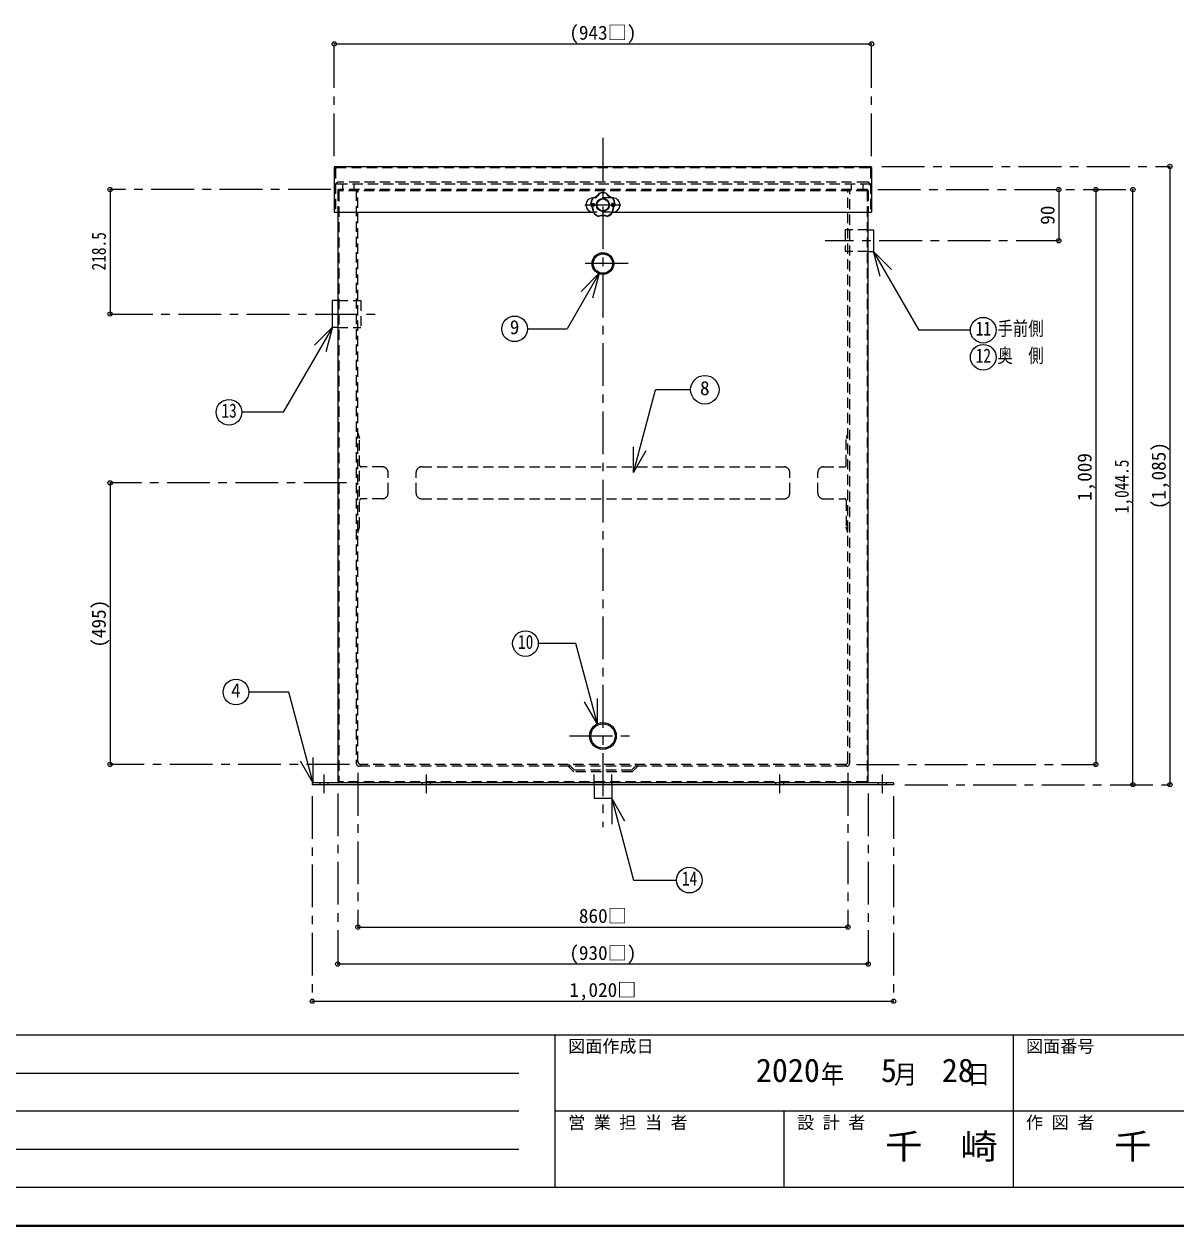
# Model space of a CAD drawing. Units: millimetres at full size, sheet at 1:15; details may follow other scales. Extents: x -3044 to 3031, y -2085 to 2130.
# Drawn here: x -1022 to 999, y -2085 to 24 of the extents above; entities that cross this region are included whole.
import ezdxf
from ezdxf.enums import TextEntityAlignment as Align

# ---------------------------------------------------------------- set-up
doc = ezdxf.new("R2010")
doc.units = ezdxf.units.MM
doc.header["$LTSCALE"] = 15
doc.header["$PDMODE"] = 32
doc.header["$PDSIZE"] = 7.5
doc.linetypes.add('CHAIN1', pattern=[8, 5, -1, 1, -1])
doc.linetypes.add('DASHED1', pattern=[1.8, 1.2, -0.6])
doc.layers.add('0-0', color=7, linetype='Continuous', lineweight=18)
doc.styles.add('ＭＳ ゴシック', font='')
doc.styles.get('ＭＳ ゴシック').set_extended_font_data('MS Gothic')

msp = doc.modelspace()

# ---------------------------------------------------------------- linework, layer by layer
at = {"layer": '0-0', "color": 4, "lineweight": 9}
for p, q in [((-478, -10.46), (465, -10.46)), ((988.5, -225.46), (988.5, -1310.46)), ((-871.5, -265.96), (-871.5, -484.46)), ((793.5, -265.96), (793.5, -355.96)), ((858.5, -265.96), (858.5, -1274.96)), ((923.5, -1310.46), (923.5, -265.96)), ((-871.5, -780.71), (-871.5, -1274.96)), ((-436.5, -1560.46), (423.5, -1560.46)), ((459, -1625.46), (-472, -1625.46)), ((-516.5, -1690.46), (503.5, -1690.46))]:
    msp.add_line(p, q, dxfattribs=at)
at = {"layer": '0-0', "color": 4, "linetype": 'CHAIN1', "lineweight": 9}
for p, q in [((-478, -207.46), (-478, -10.46)), ((465, -207.46), (465, -10.46)), ((-6.5, -175.46), (-6.5, -1384.96)), ((483, -225.46), (988.5, -225.46)), ((-484.15, -265.96), (-871.5, -265.96)), ((476, -265.96), (923.5, -265.96)), ((-38, -292.96), (25, -292.96)), ((793.5, -355.96), (383.5, -355.96)), ((37.5, -395.96), (-50.5, -395.96)), ((-871.5, -484.46), (-396.5, -484.46)), ((-456.5, -780.71), (-871.5, -780.71)), ((-65, -1224.96), (52, -1224.96)), ((-451.5, -1274.96), (-871.5, -1274.96)), ((438.5, -1274.96), (858.5, -1274.96)), ((-496.5, -1292.46), (-496.5, -1325.46)), ((-436.5, -1289.96), (-436.5, -1560.46)), ((-316.5, -1292.46), (-316.5, -1325.46)), ((303.5, -1292.46), (303.5, -1325.46)), ((423.5, -1289.96), (423.5, -1560.46)), ((483.5, -1292.46), (483.5, -1325.46)), ((-472, -1325.96), (-472, -1625.46)), ((459, -1325.96), (459, -1625.46)), ((523.5, -1310.46), (988.5, -1310.46)), ((-516.5, -1330.46), (-516.5, -1690.46)), ((503.5, -1330.46), (503.5, -1690.46))]:
    msp.add_line(p, q, dxfattribs=at)
at = {"layer": '0-0', "color": 5, "lineweight": 25}
for p, q in [((-476, -225.46), (463, -225.46)), ((465, -227.46), (465, -305.46)), ((-472, -305.46), (-472, -1305.46)), ((10.39, -305.46), (465, -305.46)), ((459, -1305.46), (459, -305.46)), ((459, -336.96), (468.5, -336.96)), ((468.5, -336.96), (468.5, -374.96)), ((459, -374.96), (468.5, -374.96)), ((-516.5, -1307.46), (-516.5, -1310.46)), ((503.5, -1307.46), (-516.5, -1307.46)), ((503.5, -1307.46), (503.5, -1310.46)), ((503.5, -1310.46), (-516.5, -1310.46))]:
    msp.add_line(p, q, dxfattribs=at)
at = {"layer": '0-0', "linetype": 'DASHED1'}
for p, q in [((-476, -228.46), (-476, -305.46)), ((-475, -227.46), (462, -227.46)), ((463, -228.46), (463, -305.46)), ((457, -252.96), (-470, -252.96)), ((-473, -255.96), (460, -255.96)), ((-472, -267.96), (-472, -305.46)), ((457, -265.96), (-470, -265.96)), ((-470, -268.96), (-470, -1304.46)), ((456, -267.96), (-469, -267.96)), ((-463, -265.96), (-463, -255.96)), ((-439.5, -267.96), (-439.5, -1272.96)), ((-436.5, -1269.96), (-436.5, -265.96)), ((423.5, -1269.96), (423.5, -265.96)), ((426.5, -1272.96), (426.5, -267.96)), ((450, -265.96), (450, -255.96)), ((457, -268.96), (457, -1304.46)), ((459, -267.96), (459, -305.46)), ((10.39, -305.46), (-23.39, -305.46)), ((459, -374.96), (418.5, -374.96)), ((-324.5, -752.71), (311.5, -752.71)), ((-334.5, -798.71), (-334.5, -762.71)), ((321.5, -798.71), (321.5, -762.71)), ((-324.5, -808.71), (311.5, -808.71)), ((421.5, -1277.96), (-434.5, -1277.96)), ((418.5, -1274.96), (-431.5, -1274.96)), ((456, -1305.46), (-469.25, -1305.46)), ((-452, -1305.46), (-452, -1307.46)), ((-323.5, -1307.46), (-323.5, -1310.46)), ((-309.5, -1307.46), (-309.5, -1310.46)), ((296.5, -1307.46), (296.5, -1310.46)), ((310.5, -1307.46), (310.5, -1310.46)), ((439, -1305.46), (439, -1307.46))]:
    msp.add_line(p, q, dxfattribs=at)
at = {"layer": '0-0', "color": 4, "linetype": 'DASHED1', "lineweight": 9}
for p, q in [((-443, -265.96), (-443, -255.96)), ((430, -265.96), (430, -255.96)), ((-26.5, -291.21), (-24, -289.96)), ((-26.5, -291.21), (-26.5, -294.71)), ((-24, -295.96), (-26.5, -294.71)), ((-24, -289.96), (-21.5, -291.21)), ((-21.5, -294.71), (-24, -295.96)), ((9.94, -280.46), (-22.93, -280.46)), ((-21.5, -291.21), (-21.5, -294.71)), ((11, -289.96), (8.5, -291.21)), ((8.5, -291.21), (8.5, -294.71)), ((8.5, -294.71), (11, -295.96)), ((13.5, -291.21), (11, -289.96)), ((11, -295.96), (13.5, -294.71)), ((13.5, -291.21), (13.5, -294.71)), ((-472, -507.96), (-431.5, -507.96)), ((-436.5, -692.71), (-433.5, -702.71)), ((423.5, -692.71), (420.5, -702.71)), ((-433.5, -858.71), (-433.5, -702.71)), ((420.5, -749.71), (420.5, -702.71)), ((-393.5, -752.71), (-430.5, -752.71)), ((380.5, -752.71), (417.5, -752.71)), ((-383.5, -798.71), (-383.5, -762.71)), ((370.5, -798.71), (370.5, -762.71)), ((-393.5, -808.71), (-430.5, -808.71)), ((380.5, -808.71), (417.5, -808.71)), ((420.5, -811.71), (420.5, -858.71)), ((-436.5, -868.71), (-433.5, -858.71)), ((423.5, -868.71), (420.5, -858.71)), ((-67.74, -1277.96), (-57.74, -1287.96)), ((-66.5, -1274.96), (-56.5, -1284.96)), ((43.5, -1284.96), (-56.5, -1284.96)), ((-22, -1310.46), (-22, -1284.96)), ((9, -1310.46), (9, -1284.96)), ((53.5, -1274.96), (43.5, -1284.96)), ((-503.5, -1307.46), (-503.5, -1310.46)), ((-489.5, -1307.46), (-489.5, -1310.46)), ((476.5, -1307.46), (476.5, -1310.46)), ((490.5, -1307.46), (490.5, -1310.46))]:
    msp.add_line(p, q, dxfattribs=at)
at = {"layer": '0-0'}
for p, q in [((-24, -280.46), (-22.93, -280.46)), ((9.94, -280.46), (11, -280.46)), ((467.89, -374.36), (499.71, -406.18)), ((467.89, -374.36), (479.54, -417.83)), ((467.89, -374.36), (547.82, -512.81)), ((-13, -412.88), (-69.34, -510.46)), ((-13, -412.88), (-44.82, -444.7)), ((-13, -412.88), (-24.65, -456.35)), ((-481.5, -460.96), (-481.5, -507.96)), ((-472, -460.96), (-481.5, -460.96)), ((-481.07, -507.23), (-567.48, -656.89)), ((-481.07, -507.23), (-512.89, -539.05)), ((-481.07, -507.23), (-492.72, -550.69)), ((-472, -507.96), (-481.5, -507.96)), ((-139.01, -510.46), (-69.34, -510.46)), ((638.38, -512.81), (547.82, -512.81)), ((46.87, -762.67), (85.79, -617.41)), ((147.3, -617.41), (85.79, -617.41)), ((-567.48, -656.89), (-640.34, -656.89)), ((46.87, -762.67), (46.87, -717.67)), ((46.87, -762.67), (69.37, -723.7)), ((-54.14, -1062.81), (-119.93, -1062.81)), ((-16.23, -1204.29), (-54.14, -1062.81)), ((-557.69, -1147.9), (-628.06, -1147.9)), ((-514.8, -1307.95), (-557.69, -1147.9)), ((-16.23, -1204.29), (-16.23, -1159.29)), ((-16.23, -1204.29), (-38.73, -1165.32)), ((-514.8, -1307.95), (-514.8, -1262.95)), ((-514.8, -1307.95), (-537.3, -1268.98)), ((-22, -1310.46), (-22, -1334.96)), ((9, -1310.46), (9, -1334.96)), ((9, -1334.96), (-22, -1334.96)), ((8.89, -1334.78), (31.39, -1373.75)), ((8.89, -1334.78), (8.89, -1379.78))]:
    msp.add_line(p, q, dxfattribs=at)
at = {"layer": '0-0', "color": 6, "lineweight": 25}
for p, q in [((-2976.5, -1749.6), (2963.5, -1749.6)), ((-90.07, -2017.46), (-90.07, -1749.6)), ((713.5, -1749.6), (713.5, -2017.46)), ((-1547.21, -1816.56), (-154.36, -1816.56)), ((-154.36, -1883.53), (-1547.21, -1883.53)), ((2963.5, -1883.53), (-90.07, -1883.53)), ((311.72, -2017.46), (311.72, -1883.53)), ((-154.36, -1950.49), (-1547.21, -1950.49)), ((2963.5, -2017.46), (-2976.5, -2017.46))]:
    msp.add_line(p, q, dxfattribs=at)
at = {"layer": '0-0', "color": 1, "lineweight": 40}
msp.add_line((3031, -2084.96), (-3044, -2084.96), dxfattribs=at)
at = {"layer": '0-0', "color": 5, "lineweight": 25}
msp.add_lwpolyline([(-478, -227.46), (-478, -305.46), (-23.39, -305.46)], dxfattribs=at)
at = {"layer": '0-0', "linetype": 'DASHED1'}
msp.add_lwpolyline([(459, -336.96), (418.5, -336.96), (418.5, -374.96)], dxfattribs=at)
at = {"layer": '0-0', "color": 4, "linetype": 'DASHED1', "lineweight": 9}
for points in [[(-472, -460.96), (-431.5, -460.96), (-431.5, -507.96)], [(54.74, -1277.96), (44.74, -1287.96), (-57.74, -1287.96)]]:
    msp.add_lwpolyline(points, dxfattribs=at)
at = {"layer": '0-0'}
msp.add_lwpolyline([(8.89, -1334.78), (47.26, -1477.98), (122.71, -1477.98)], dxfattribs=at)
at = {"layer": '0-0', "color": 4, "linetype": 'DASHED1', "lineweight": 9}
for centre in [(-24, -292.96), (11, -292.96)]:
    msp.add_circle(centre, 1.5, dxfattribs=at)
at = {"layer": '0-0', "color": 4, "lineweight": 9}
msp.add_circle((-6.5, -292.96), 11.5, dxfattribs=at)
at = {"layer": '0-0'}
for centre, radius in [((-6.5, -292.96), 10.5), ((-161.51, -510.46), 22.5), ((660.88, -512.81), 22.5), ((660.88, -560.31), 22.5), ((172.3, -617.41), 25), ((-662.84, -656.89), 22.5), ((-142.43, -1062.81), 22.5), ((-650.56, -1147.9), 22.5), ((145.21, -1477.98), 22.5)]:
    msp.add_circle(centre, radius, dxfattribs=at)
at = {"layer": '0-0', "color": 5, "lineweight": 25}
for centre, radius in [((-6.5, -395.96), 19), ((-6.5, -395.96), 17), ((-6.5, -1224.96), 23.5), ((-6.5, -1224.96), 21.35)]:
    msp.add_circle(centre, radius, dxfattribs=at)
for centre, start, end in [((-476, -227.46), 90, 180), ((463, -227.46), 0, 90), ((-470, -1305.46), 180, 270), ((457, -1305.46), 270, 0)]:
    msp.add_arc(centre, 2, start, end, dxfattribs=at)
at = {"layer": '0-0', "linetype": 'DASHED1'}
for centre, radius, start, end in [((-475, -228.46), 1, 90, 180), ((462, -228.46), 1, 0, 90), ((-470, -258.96), 6, 90, 180), ((457, -258.96), 6, 0, 90), ((-473, -258.96), 3, 90, 180), ((-470, -267.96), 2, 90, 180), ((-469, -268.96), 1, 90, 180), ((456, -268.96), 1, 0, 90), ((457, -267.96), 2, 0, 90), ((460, -258.96), 3, 0, 90), ((-324.5, -762.71), 10, 90, 180), ((311.5, -762.71), 10, 0, 90), ((-324.5, -798.71), 10, 180, 270), ((311.5, -798.71), 10, 270, 0), ((-434.5, -1272.96), 5, 180, 270), ((-431.5, -1269.96), 5, 180, 270), ((418.5, -1269.96), 5, 270, 0), ((421.5, -1272.96), 5, 270, 0), ((-469, -1304.46), 1, 180, 270), ((456, -1304.46), 1, 270, 0)]:
    msp.add_arc(centre, radius, start, end, dxfattribs=at)
at = {"layer": '0-0'}
for centre, radius, start, end in [((-35.34, -253.26), 29.89, 291.41115, 320.58885), ((-28.25, -263.02), 18.83, 283.0119, 328.9881), ((-6.5, -292.96), 21.5, 74.5, 105.5), ((-6.5, -292.96), 21, 74.5, 105.5), ((15.25, -263.02), 18.83, 211.0119, 256.9881), ((22.34, -253.26), 29.89, 219.41115, 248.58885), ((-24, -292.96), 12.5, 90, 270), ((-6.5, -292.96), 21.5, 146.5, 177.5), ((-53.16, -308.12), 29.89, 3.41115, 32.58885), ((-6.5, -292.96), 21, 146.5, 177.5), ((-41.69, -304.39), 18.83, 355.0119, 40.9881), ((28.7, -304.39), 18.83, 139.0119, 184.9881), ((40.17, -308.12), 29.89, 147.41115, 176.58885), ((11, -292.96), 12.5, 270, 90), ((-6.5, -292.96), 21, 2.5, 33.5), ((-6.5, -292.96), 21.5, 2.5, 33.5), ((-6.5, -292.96), 21.5, 218.5, 249.5), ((-6.5, -292.96), 21, 218.5, 249.5), ((-6.5, -342.02), 29.89, 75.41115, 104.58885), ((-6.5, -329.96), 18.83, 67.0119, 112.9881), ((-6.5, -292.96), 21, 290.5, 321.5), ((-6.5, -292.96), 21.5, 290.5, 321.5)]:
    msp.add_arc(centre, radius, start, end, dxfattribs=at)
at = {"layer": '0-0', "color": 4, "linetype": 'DASHED1', "lineweight": 9}
for centre, radius, start, end in [((-430.5, -749.71), 3, 180, 270), ((-393.5, -762.71), 10, 0, 90), ((380.5, -762.71), 10, 90, 180), ((417.5, -749.71), 3, 270, 0), ((-393.5, -798.71), 10, 270, 0), ((380.5, -798.71), 10, 180, 270), ((-430.5, -811.71), 3, 90, 180), ((417.5, -811.71), 3, 0, 90)]:
    msp.add_arc(centre, radius, start, end, dxfattribs=at)
at = {"layer": '0-0', "color": 1}
for p in [(-478, -10.46), (465, -10.46), (988.5, -225.46), (-871.5, -265.96), (793.5, -265.96), (858.5, -265.96), (923.5, -265.96), (793.5, -355.96), (-871.5, -484.46), (-871.5, -780.71), (-871.5, -1274.96), (858.5, -1274.96), (923.5, -1310.46), (988.5, -1310.46), (-436.5, -1560.46), (423.5, -1560.46), (-472, -1625.46), (459, -1625.46), (-516.5, -1690.46), (503.5, -1690.46)]:
    msp.add_point(p, dxfattribs=at)

# ---------------------------------------------------------------- texts
at = {"layer": '0-0', "style": 'ＭＳ ゴシック'}
for s, height, p in [('(943□)', 24.74, (-65.56, -10.46)), ('9', 24.74, (-169.94, -527.33)), ('8', 24.74, (163.86, -634.29)), ('4', 24.74, (-659, -1164.77)), ('860□', 24.74, (-48.69, -1560.46)), ('(930□)', 24.74, (-65.56, -1625.46)), ('1,020□', 24.74, (-65.56, -1690.46)), ('図面作成日', 21.99, (-67.57, -1787.1)), ('図面番号', 21.99, (736, -1787.1)), ('2020', 41.24, (262, -1844.69)), ('5', 41.24, (481.38, -1844.69)), ('28', 41.24, (588.25, -1844.69)), ('営 業 担 当 者', 21.99, (-67.57, -1921.03)), ('設 計 者', 21.99, (334.22, -1921.03)), ('作 図 者', 21.99, (736, -1921.03))]:
    msp.add_text(s, height=height, dxfattribs=at).set_placement(p, align=Align.BOTTOM_LEFT)
for s, p in [('90', (793.5, -327.83)), ('(1,085)', (988.5, -827.02)), ('1,009', (858.5, -812.64)), ('(495)', (-871.5, -1070.02))]:
    msp.add_text(s, height=24.74, rotation=90, dxfattribs=at).set_placement(p, align=Align.BOTTOM_LEFT)
at = {"layer": '0-0', "style": 'ＭＳ ゴシック', "width": 0.8}
for s, p in [('218.5', (-871.5, -408.02)), ('1,044.5', (923.5, -834.14))]:
    msp.add_text(s, height=24.74, rotation=90, dxfattribs=at).set_placement(p, align=Align.BOTTOM_LEFT)
at = {"layer": '0-0', "style": 'ＭＳ ゴシック'}
for s, height, width, p in [('11', 24.74, 0.8, (647.75, -529.68)), ('手前側', 24.74, 0.8, (685.88, -529.68)), ('12', 24.74, 0.8, (647.75, -577.18)), ('奥\u3000側', 24.74, 0.8, (685.88, -577.18)), ('13', 24.74, 0.8, (-675.96, -673.76)), ('10', 24.74, 0.8, (-155.56, -1079.69)), ('14', 24.74, 0.8, (132.09, -1494.85)), ('千\u3000崎', 43.99, 1.1, (488.5, -1980.49)), ('千\u3000崎', 43.99, 1.1, (890.29, -1980.49))]:
    msp.add_text(s, height=height, dxfattribs=dict(at, width=width)).set_placement(p, align=Align.BOTTOM_LEFT)
at = {"layer": '0-0', "insert": (376, -1839.06), "char_height": 32.99, "attachment_point": 7, "style": 'ＭＳ ゴシック'}
msp.add_mtext('\\T1.27;\\W0.9;年\\~\\~\\~月\\~\\~\\~日', dxfattribs=at)

doc.saveas('drawing.dxf')
